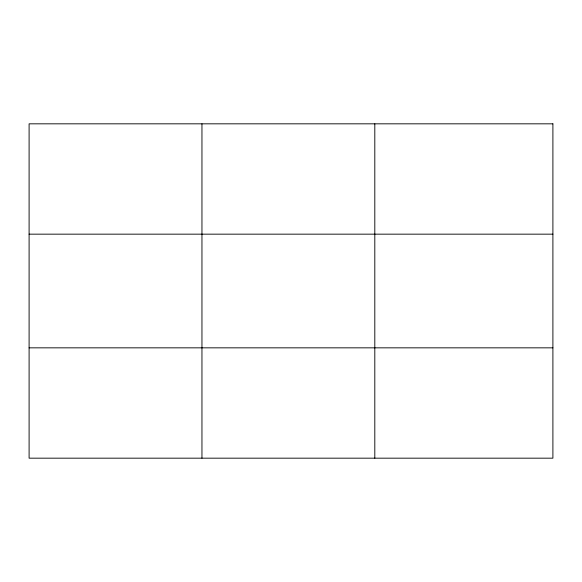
<?xml version="1.0" encoding="UTF-8"?>
<svg xmlns="http://www.w3.org/2000/svg" width="582" height="582" viewBox="0 0 582 582"><rect width="100%" height="100%" fill="white"/><g stroke="black" fill="none" stroke-linecap="round" stroke-linejoin="round"><path stroke-width="0.87" d="M201.954 123.828L201.954 458.172M374.808 123.828L374.808 458.172M29.1 234.16L552.9 234.16M29.1 347.84L552.9 347.84M552.9 123.828L552.9 458.172L29.1 458.172L29.1 123.828L552.9 123.828"/></g></svg>
